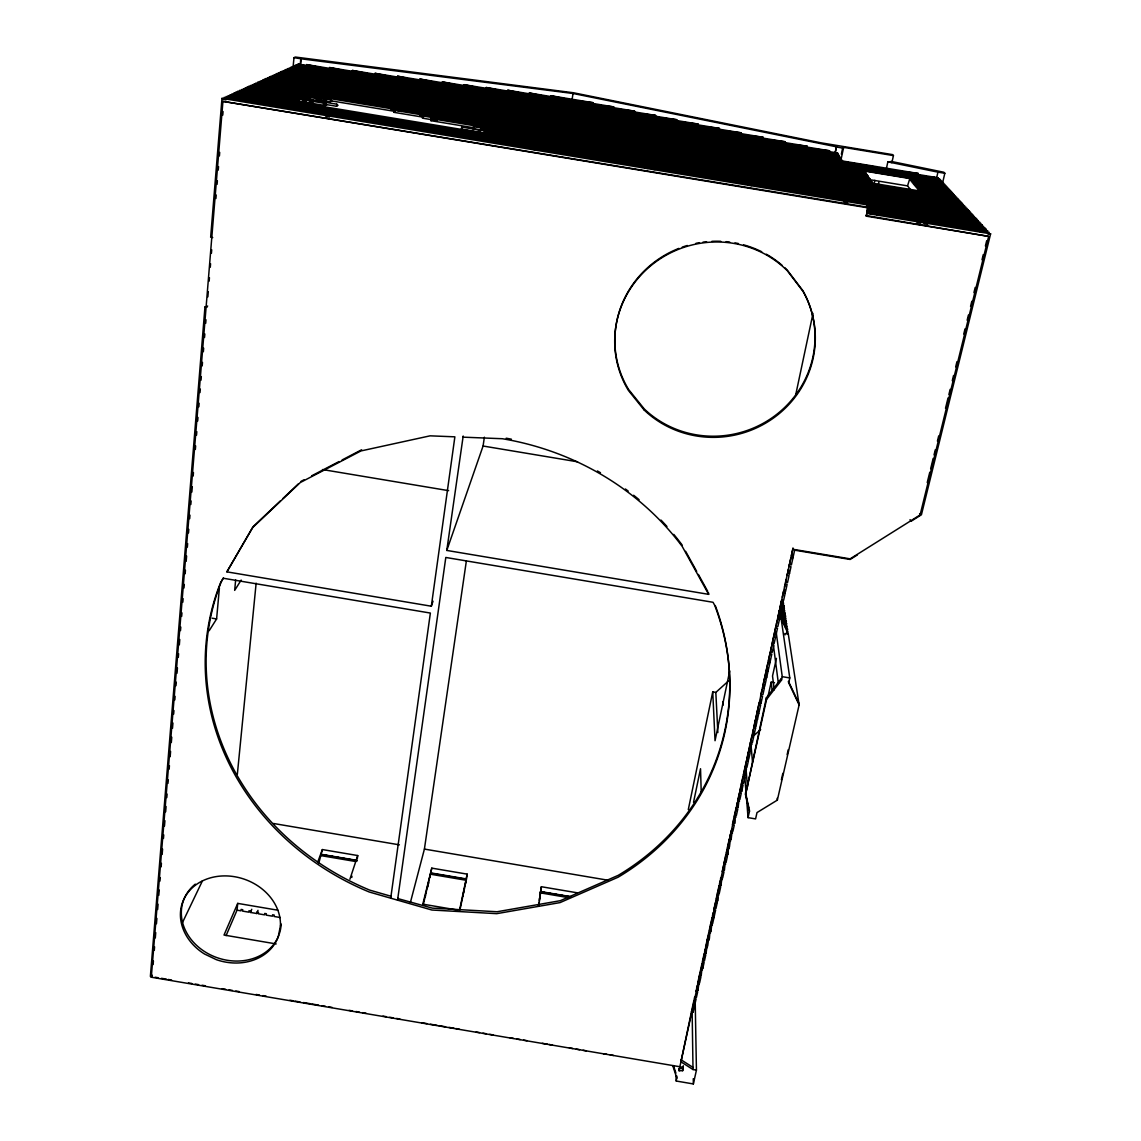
<?xml version="1.0" encoding="UTF-8"?>
<svg xmlns="http://www.w3.org/2000/svg" width="1141" height="1141" viewBox="0 0 1141 1141"><rect width="100%" height="100%" fill="white"/><g stroke="black" fill="none" stroke-linecap="round" stroke-linejoin="round"><path stroke-width="1.5" d="M207.662 306.03L204.966 306.972L150.384 976.411L152.124 976.71L152.238 975.241L151.297 977.209L683.259 1067.32L682.675 1070.686L678.995 1070.729L793.052 547.994L791.383 555.61L793.366 555.938L794.635 550.162L850.145 559.461L857.362 554.94M910.019 519.668L911.117 521.237L921.415 514.776L990.616 233.834L868.529 213.681L870.341 205.409L221.982 98.368L210.657 237.228L212.725 237.57M151.297 977.209L222.923 101.364L867.731 207.206L866.347 216.177L988.648 236.387L920.102 514.948L850.116 558.848L793.295 549.334M153.108 964.587L153.407 961.036M154.277 950.367L154.577 946.816M155.304 937.931L155.732 932.611M156.46 923.725L156.902 918.391M157.629 909.52L158.071 904.185M158.799 895.3L159.227 889.98M159.954 881.094L160.253 877.543M161.123 866.875L161.423 863.323M162.15 854.438L162.578 849.118M163.448 838.464L163.748 834.898M164.475 826.027L164.917 820.693M165.645 811.807L166.073 806.487M166.8 797.602L167.099 794.05M167.969 783.382L168.255 779.831M169.139 769.177L169.424 765.625M170.152 756.74L170.594 751.42M171.321 742.534L171.763 737.2M172.491 728.315L172.919 722.995M173.646 714.109L173.945 710.558M174.815 699.904L175.101 696.338M175.985 685.684L176.27 682.133M176.998 673.247L177.44 667.927M178.31 657.259L178.595 653.707M179.337 644.836L179.765 639.502M180.492 630.616L180.791 627.065M181.661 616.411L181.947 612.86M182.831 602.191L183.116 598.64M183.986 587.986L184.286 584.434M185.156 573.78L185.441 570.215M186.168 561.343L186.611 556.009M187.338 547.124L187.637 543.572M188.507 532.918L188.793 529.367M189.677 518.699L189.962 515.147M190.832 504.493L191.132 500.942M191.859 492.056L192.287 486.736M193.171 476.068L193.457 472.517M195.353 449.426L195.639 445.874M196.509 435.22L196.808 431.655M197.678 421L197.978 417.449M198.848 406.795L199.133 403.244M200.017 392.575L200.303 389.024M201.03 380.153L201.315 376.587M202.199 365.933L202.485 362.382M203.355 351.728L203.654 348.176M204.524 337.508L204.824 333.956M205.694 323.302L205.979 319.751M207.862 296.845L208.29 291.625M209.145 281.157L209.431 277.677M210.286 267.208L210.572 263.728M211.427 253.259L211.713 249.779M215.92 198.52L216.205 194.968M217.09 184.329L217.375 180.777M218.245 170.123L218.544 166.572M219.414 155.918L219.7 152.381M222.766 115.098L223.051 111.547M209.131 630.773L216.605 618.95L219.4 587.957M235.645 579.942L234.675 590.368L241.165 580.084M293.137 66.52L293.993 57.663L295.405 57.05L573.395 92.749L820.921 142.81L892.661 154.634L893.446 155.59L891.905 162.507L887.869 161.851L886.343 168.754L889.709 169.453M293.037 101.392L293.237 99.296L239.524 90.424L243.233 92.022M836.439 146.804L835.069 153.308L836.439 146.804L573.024 93.491L300.796 58.776L300.211 64.894L304.062 65.636M300.525 65.265L301.167 58.619M306.444 66.435L306.629 64.609L829.55 150.783L829.179 152.58M237.357 774.197L256.14 583.165M248.709 89.497L245.073 87.914L310.181 98.654L309.967 100.736L311.507 99.866L319.951 101.249L321.448 100.379L320.165 99.181L246.884 87.101L250.507 88.67M226.075 935.62L237.043 910.161L237.727 903.387L277.891 910.218M319.951 101.249L320.165 99.181M289.529 99.652L325.328 105.557L325.542 103.474L241.379 89.583L243.846 90.638M329.421 69.359L329.621 67.547L807.215 146.248L806.844 148.045M316.257 99.524L330.32 101.834L330.533 99.78L248.695 86.274L251.091 87.329M257.994 910.333L256.696 913.499L250.45 912.443L250.592 911.046L248.98 910.775L248.824 912.172L242.591 911.103L242.733 909.705L241.108 909.434L240.965 910.832L237.043 910.161M323.374 104.088L336.552 106.27L336.78 104.188L243.233 88.741L245.686 89.797M256.696 913.499L256.839 912.115L258.465 912.386L258.322 913.784L264.569 914.84L264.712 913.456L266.338 913.727L266.181 915.125L272.428 916.18L272.585 914.797L274.211 915.068L274.054 916.465L280.301 917.521M352.241 72.268L352.441 70.457L785.051 141.741L784.694 143.524M374.904 75.149L375.104 73.338L763.058 137.262L762.716 139.059M397.396 78.002L397.596 76.205L741.236 132.827L727.701 131.215M481.231 130.145L473.23 128.819L474.1 127.821L430.998 120.704L432.025 119.748L422.455 118.165L422.712 116.111L423.525 117.223L393.959 112.346L394.201 110.292L858.802 186.939L855.593 187.395M357.276 858.959L357.718 855.55L322.375 849.56L318.696 863.58M419.731 80.84L419.945 79.057L719.572 128.42L704.482 126.622M430.998 120.704L431.255 118.635L860.371 189.449L857.119 189.891L857.561 187.851M351.785 877.486L351.956 876.145M463.931 86.474L464.173 84.691L676.741 119.719L676.442 121.488M967.026 212.697L970.734 212.369L484.269 131.985L484.797 133.041L461.435 129.19L461.706 127.093L862.767 193.285M473.23 128.819L473.515 126.751L861.155 190.718L857.889 191.16L858.332 189.106M480.404 131.158L480.689 129.076L861.954 191.988M538.78 905.968L541.376 886.728L576.818 892.733M483.984 134.082L484.269 131.985M431.327 606.213L454.874 436.832L430.1 435.833L360.97 450.937L300.283 482.543L252.418 527.812L226.888 571.855L431.327 606.213L433.038 601.193M634.268 112.888L634.553 111.133L507.774 90.253L507.531 92.007L504.222 91.323M708.575 592.921L708.647 594.347L446.787 550.433L463.189 436.019M398.009 898.637L432.311 908.122L497.077 911.745L560.288 900.691L618.194 875.361A263.3 237.67 14.2 0 0 715.279 605.586M529.096 94.76L529.353 93.006L613.701 106.897L613.416 108.652M410.432 902.317L424.409 849.089L466.355 560.987M446.787 550.433L483.085 446.017L484.369 437.203M538.98 902.759L538.538 905.826L538.766 904.499M539.194 901.033L541.376 886.728M425.308 896.769L425.507 895.428M426.121 893.503L426.32 892.162M427.747 887.013L427.932 885.687M428.545 883.804L428.731 882.478M430.128 877.429L430.314 876.117M423.168 905.17L431.797 868.13L467.197 874.134L465.186 885.145M550.533 97.484L550.789 95.73L592.992 102.69L592.707 104.43M571.983 100.208L573.024 93.491M460.251 908.222L460.037 909.577L465.1 885.316M462.148 899.621L462.347 898.281M462.832 896.341L463.046 895.015M463.531 893.089L463.731 891.763M464.216 889.852L464.416 888.525M465.571 883.448L465.77 882.136M655.276 117.166L655.576 115.412L486.052 87.486L500.928 90.624M539.422 899.293L539.65 897.981M697.764 125.824L698.078 124.055L442.137 81.881L457.227 85.062M688.294 809.611L712.74 691.888L715.821 692.416L728.828 680.664M693.528 802.337L700.531 768.734L701.202 791.697M835.797 152.68L835.412 154.491L838.179 153.949L296.446 64.666M836.396 153.65L836.011 155.476L838.792 154.934L295.02 65.308L298.043 66.806M836.838 156.46L837.565 152.98L297.858 64.024L304.419 65.593M729.727 670.965L715.036 740.723L712.74 691.888M837.836 158.456L838.221 156.617M838.464 159.455L838.849 157.615M839.091 160.482L839.476 158.628M459.495 910.39L467.197 874.134M840.104 159.654L839.719 161.509L842.571 160.981M841.359 154.178L842.828 147.246L893.446 155.59M840.746 160.681L840.347 162.535L843.213 162.008L842.614 164.889M841.045 159.54L843.456 148.187L842.828 147.246M841.373 161.708L840.988 163.577L843.869 163.049M842.029 162.749L841.63 164.618L844.525 164.104L281.741 71.327M795.605 395.328L813.005 313.404M846.265 172.205L846.679 170.28M846.95 173.318L847.849 169.524L273.954 74.85L276.136 75.877M847.62 174.388L848.034 172.462M848.305 175.529L848.733 173.589M849.018 176.67L849.432 174.716M849.717 177.825L850.145 175.871M850.43 178.98L850.858 177.026M851.157 180.164L851.571 178.181M851.871 181.333L852.298 179.351M855.094 185.142L855.75 182.061L255.755 83.079M856.791 186.611L856.349 188.636L859.572 188.194L419.745 115.483M858.674 192.43L859.116 190.376M844.968 166.9L863.937 170.023L864.265 172.933L865.391 172.148L846.265 168.996M859.458 193.713L859.915 191.659M860.257 195.011L860.699 192.943M865.391 172.148L864.992 174.002L866.119 173.232L846.936 170.066M866.119 173.232L866.461 176.185L867.616 175.414L867.203 177.283L868.358 176.513L867.944 178.395L869.085 177.568L850.886 174.573M863.138 196.865L862.682 198.962L866.062 198.548M863.965 198.206L863.509 200.303L866.903 199.903M864.336 201.657L864.792 199.547M849.917 175.4L869.841 178.695L870.198 181.719L871.396 180.963L851.314 177.639M865.178 203.027L865.634 200.902M867.331 203.654L866.875 205.794L870.341 205.409M853.696 179.051L872.166 182.104L872.009 183.858M695.197 1000.828L696.438 1070.13L693.357 1083.95L676.256 1081.026L676.87 1076.077M696.438 1070.13L693.015 1069.545L680.935 1061.829L692.715 1005.92L694.484 1006.219L693.229 1011.939L691.46 1011.639M693.985 1000.115L693.043 1004.422L694.812 1004.736L696.081 998.988L694.298 998.675L694.627 997.191L696.409 997.491L697.679 991.729L695.896 991.415L696.224 989.917L698.007 990.231L699.191 980.903M696.538 988.477L697.165 985.582M701.986 963.575L701.03 967.967L702.827 968.267L704.111 962.419L702.314 962.12L704.268 953.191L706.065 953.505L707.249 944.063M704.596 951.722L705.238 948.77M713.125 912.786L712.469 915.781L714.28 916.095L715.607 910.09L713.781 909.776L715.45 902.189L717.261 902.502L715.949 908.521L714.123 908.222M716.12 899.108L716.776 896.084M719.472 883.819L720.142 880.766M722.838 868.415L723.522 865.349M726.246 852.898L726.917 849.803M729.67 837.266L730.354 834.142M733.121 821.506L733.806 818.368M736.601 805.632L737.3 802.465M740.11 789.629L740.809 786.434M748.995 749.095L749.708 745.843M752.589 732.65L753.317 729.37M755.841 717.803L756.569 714.494M762.074 689.378L760.591 696.124L762.516 696.438L761.047 703.098L759.136 702.77L756.925 712.84L758.836 713.168L757.396 719.771L755.485 719.443L753.673 727.73L755.57 728.058L754.13 734.604L752.233 734.291M765.04 675.843L765.782 672.477M770.646 650.27L771.387 646.861M776.308 624.384L777.064 620.932M782.284 597.142L782.897 594.361M784.523 586.945L785.136 584.135L787.105 584.463L785.564 591.48L783.596 591.152L783.197 592.963L785.165 593.291L783.639 600.266L781.671 599.938L779.759 608.695L781.713 609.023L783.239 602.077L781.271 601.749M786.149 579.5L785.536 582.324L787.504 582.652L789.044 575.606L787.076 575.278L787.475 573.452L789.444 573.78L790.998 566.72L789.03 566.392L790.67 558.876M787.789 572.04L788.402 569.216M866.347 216.177L868.201 205.052M868.743 207.305L869.471 204.011L224.007 97.456L226.617 98.525M874.077 183.801L874.833 180.321M699.419 975.313L701.216 975.612L702.357 964.53M708.889 936.633L707.691 946.074L705.894 945.775M707.52 938.316L709.331 938.615L710.458 927.419M710.814 923.326L712.626 923.625L713.938 917.649L712.127 917.335L709.16 930.828L710.971 931.142L712.155 921.686M715.792 900.62L717.618 900.934L718.787 891.378M718.944 894.872L717.119 894.573L719.13 885.345L720.969 885.658L722.139 876.003M722.31 879.554L720.47 879.255L720.812 877.671L722.652 877.971L723.993 871.852L722.153 871.539L722.51 869.955L724.35 870.269L725.505 860.614M725.69 864.122L723.85 863.808L725.904 854.452L727.744 854.766L728.914 845.096M730.611 837.209L729.456 846.964L727.616 846.651M729.113 848.576L727.259 848.262L729.327 838.82L731.181 839.134L732.337 829.379M732.551 832.901L730.696 832.588L731.053 830.962L732.907 831.276L734.276 825.014L732.422 824.701L732.779 823.075L734.633 823.388L735.788 813.633M736.016 817.113L734.148 816.799L736.259 807.215L738.127 807.528L739.268 797.673M739.753 791.226L741.636 791.54L743.033 785.165L741.151 784.851L742.919 776.779L744.802 777.092L743.39 783.51L741.522 783.182M746.3 765.468L745.173 775.438L743.29 775.11L746.471 760.562L748.368 760.876L746.941 767.337L745.059 767.009M748.268 752.404L750.15 752.718L748.738 759.193L746.842 758.879L748.639 750.721L750.521 751.035L751.648 741.208M763.971 684.557L764.356 688.037L762.887 694.712L760.976 694.398M764.285 679.266L766.21 679.594L764.741 686.297L762.816 685.969L764.67 677.526L766.595 677.854L768.078 671.108L767.651 667.585M769.519 659.113L769.947 662.607L768.463 669.368L766.524 669.04M778.904 616.097L779.403 619.549L777.891 626.438L775.937 626.109L774.04 634.767L775.98 635.095L777.492 628.22L775.552 627.892M792.353 554.355L792.966 557.792L791.398 564.881L789.429 564.553M783.254 609.251L783.995 605.857L782.17 601.949M682.675 1070.686L683.274 1065.737M783.639 611.79L784.38 608.395L781.942 603.147M878.256 185.056L879.012 181.619M745.529 794.735L766.367 697.807L781.271 678.51L781.485 680.122L766.552 699.447L745.529 794.735L749.466 811.308L748.054 817.626L755.584 818.91L756.996 812.577L777.349 800.112L799.114 704.924L788.303 634.068L780.102 616.497M784.409 616.924L785.165 613.516L782.098 606.926L780.487 607.568M784.808 619.534L785.564 616.111L782.484 609.494L780.872 610.15L782.869 612.075L785.964 618.707M768.007 696.438L771.173 682.161L774.482 682.717M776.422 658.371L772.528 676.014L774.24 689.82M785.607 624.755L786.363 621.346L781.1 610.036M786.791 632.67L787.561 629.219L780.202 613.43M781.485 680.122L782.255 676.67L776.237 632.613M799.114 704.924L788.759 682.946L789.786 677.939L780.187 612.161M910.803 189.991L907.551 185.883L910.09 177.639L943.707 183.173M910.09 177.639L909.677 179.465L910.989 178.723L944.734 184.286M910.989 178.723L910.575 180.563L911.901 179.822L945.775 185.412M911.901 179.822L911.474 181.676L912.814 180.934L946.816 186.539M912.814 180.934L912.386 182.788L913.727 182.047L947.871 187.666M913.727 182.047L913.313 183.901L914.654 183.173L948.927 188.821M914.654 183.173L914.241 185.042L915.595 184.3L949.997 189.976M915.595 184.3L915.168 186.183L916.494 185.398L951.023 191.089M917.863 175.272L918.277 173.475L286.277 69.273M916.494 185.398L916.066 187.281L917.45 186.539L952.122 192.259M781.371 779.816L782.854 773.313M787.133 754.615L788.26 749.666M917.45 186.539L917.022 188.436L918.405 187.695L953.206 193.442M918.405 187.695L917.977 189.606L919.375 188.864L954.318 194.64M919.375 188.864L918.933 190.775L920.345 190.048L955.431 195.838M942.452 183.501L944.834 173.275L937.945 172.148L936.69 177.554L938.216 177.811L284.765 69.958L287.917 71.469M927.234 482.572L929.787 472.217M930.642 468.751L933.181 458.397M934.037 454.945L935.306 449.754M937.431 441.125L938.701 435.948M945.504 408.307L948.043 397.952M948.898 394.501L950.168 389.323M952.293 380.68L953.562 375.503M955.687 366.874L956.957 361.683M963.76 334.056L965.029 328.879M967.154 320.236L968.424 315.059M970.549 306.43L971.818 301.238M973.943 292.609L975.213 287.432M982.016 259.791L983.285 254.614M985.41 245.985L986.68 240.808M431.797 868.13L422.798 904.157L457.755 910.09M398.066 898.267L397.553 900.149L445.803 557.464L713.039 602.291L714.737 605.372A263.813 238.055 14.2 0 1 618.094 877.215L560.074 902.588L496.734 913.656L431.854 910.019L369.171 891.977A263.813 238.055 14.2 0 1 220.47 582.937L223.194 578.23L430.371 613.059L390.721 898.181L391.249 896.313L369.741 890.123A263.3 237.67 14.2 0 1 221.368 581.568L223.422 578.031M349.902 879.255L357.718 855.55M317.626 862.396L322.375 849.56M250.45 912.443L251.762 909.277M237.727 903.387L224.007 935.05L276.179 943.935M181.704 924.167L202.442 880.838M226.888 571.855L253.273 526.529L280.386 500.885M461.435 129.19L462.347 128.177L461.706 127.093M282.968 498.446L298.471 483.784M754.044 735.446L760.676 729.584M393.959 112.346L395.128 111.419L394.201 110.292M863.937 170.023L863.281 170.494L909.306 178.082M868.672 179.465L869.841 178.695M870.968 182.86L872.166 182.104M336.552 106.27L337.993 105.357L336.78 104.188M330.32 101.834L331.76 100.964L395.128 111.419M325.328 105.557L326.854 104.658L325.542 103.474M301.053 481.345L304.091 479.762M311.693 475.797L339.077 461.535M342.086 459.966L361.611 449.782M782.869 612.075L781.628 613.102M837.565 152.98L835.326 153.079M842.272 165.687L845.196 165.16L280.201 72.011L283.41 73.537M854.837 186.168L858.032 185.712L250.478 85.475M861.869 197.635L865.22 197.222M866.019 204.41L869.471 204.011M955.302 199.875L958.811 199.49L856.021 182.531M956.429 201.116L959.966 200.73L854.994 183.416M957.57 202.356L961.121 201.986L855.736 184.6M958.725 203.611L962.291 203.241L856.378 185.769M961.079 204.752L963.46 204.524L857.119 186.967M965.828 209.944L968.267 209.702L860.072 191.859M965.814 211.37L969.493 211.028L860.842 193.1M969.493 213.938L971.975 213.709L235.745 92.136L238.255 93.205M973.259 218.031L975.783 217.831L229.954 94.76L233.791 96.357M973.259 219.528L977.081 219.215L227.986 95.644M975.812 220.826L978.379 220.627L866.276 202.114M978.422 223.665L981.018 223.465L869.613 205.08M978.436 225.205L982.358 224.92L868.7 206.15M982.415 228.015L985.054 227.843L868.601 208.603M982.444 229.583L986.423 229.312L869.456 210.001M983.799 231.081L987.806 230.81L868.558 211.114M987.906 234.005L990.616 233.834M682.66 1068.547L678.981 1068.589L679.195 1070.757M462.747 437.146L502.368 438.729A263.813 238.055 14.2 0 1 682.247 546.496L708.647 594.347M597.955 105.043L601.45 105.457M604.958 105.871L613.701 106.897M575.492 100.622L578.986 101.036M582.495 101.449L592.992 102.69M620.462 109.479L634.553 111.133M635.908 113.087L639.174 113.472M644.095 114.057L655.576 115.412M658.571 117.566L676.741 119.719M681.434 122.073L698.078 124.055M742.606 134.809L746.014 135.223M749.423 135.636L763.058 137.262M773.028 140.286L785.051 141.741M788.16 143.951L791.626 144.365M795.092 144.779L807.215 146.248M810.338 148.458L813.833 148.886M817.327 149.314L829.55 150.783M899.821 171.25L903.173 171.663M906.539 172.063L918.277 173.475M922.998 175.899L926.421 176.313M929.844 176.727L934.978 177.354M293.993 57.663L300.796 58.776M836.595 147.061L843.456 148.187M493.796 91.394L497.305 91.965M566.863 105.086L570.372 105.671M573.866 106.241L577.375 106.826M757.453 138.189L760.961 138.76M293.594 65.964L839.405 155.918M322.661 70.856L326.169 71.441M329.692 72.011L333.201 72.596M433.409 89.112L436.932 89.697M840.033 156.916L292.153 66.62L295.205 68.103M290.698 67.276L840.66 157.914M289.229 67.932L841.288 158.927M841.93 159.954L287.76 68.603L290.869 70.1M294.078 69.729L297.587 70.3M411.73 89.112L415.253 89.697M845.053 161.951L848.49 162.521M851.942 163.077L855.379 163.648M858.816 164.218L862.254 164.789M865.691 165.359L869.142 165.916M872.58 166.486L876.017 167.057M879.454 167.627L882.892 168.183M283.268 70.642L939.671 178.809M843.156 163.819L940.669 179.893M842.044 164.546L941.667 180.977M844.426 165.873L942.68 182.075M278.661 72.724L845.809 166.272M878.285 172.419L881.779 172.99M846.479 167.342L277.106 73.423L280.344 74.949M845.609 167.941L910.632 178.681M275.537 74.136L847.164 168.426M848.533 170.622L272.357 75.577L275.651 77.103M847.592 171.136L866.86 174.316M270.745 76.304L849.232 171.735M848.262 172.22L867.616 175.414M849.945 172.776L269.19 77.003L271.373 78.044M850.23 173.518L868.358 176.513M850.644 173.903L267.565 77.745L270.916 79.285M851.357 175.044L265.91 78.487L268.164 79.513M852.07 176.185L264.256 79.228L266.523 80.269M852.284 176.798L907.551 185.883M852.798 177.34L262.587 79.998L265.996 81.539M853.525 178.509L260.89 80.754L263.186 81.795M854.267 179.679L259.192 81.524L261.503 82.566M854.68 180.249L956.543 197.051M855.008 180.863L257.481 82.295L260.961 83.864M877.172 184.714L880.61 185.27M892.661 187.267L896.099 187.837M899.55 188.393L902.987 188.964M906.425 189.534L909.876 190.105M913.313 190.675L916.765 191.246M853.554 181.091L957.67 198.263M306.687 91.408L310.209 91.979M856.506 183.273L254.015 83.878L256.354 84.919M348.932 100.522L352.441 101.093M355.963 101.677L359.472 102.262M459.652 118.778L463.175 119.363M563.354 135.893L566.863 136.464M570.372 137.048L573.894 137.633M674.074 154.163L677.583 154.734M784.794 172.419L788.317 173.004M857.262 184.485L252.247 84.662L255.798 86.231M280.401 91.394L283.909 91.965M287.432 92.549L290.941 93.134M391.078 109.65L394.586 110.235M398.095 110.805L401.618 111.39M501.74 127.906L505.249 128.491M508.772 129.061L512.28 129.646M612.417 146.162L615.926 146.747M914.825 196.366L918.334 196.951M323.117 99.538L326.583 100.108M857.875 188.179L964.658 205.794M481.345 126.765L484.854 127.336M598.754 146.134L602.263 146.718M866.946 190.633L870.426 191.203M873.92 191.774L877.4 192.358M858.631 189.406L965.842 207.091M433.794 120.033L437.303 120.618M859.301 190.618L967.055 208.389M915.966 200.916L919.489 201.501M922.998 202.071L926.506 202.656M295.533 99.495L299.013 100.066M302.493 100.65L305.973 101.221M309.453 101.791L312.934 102.362M915.966 202.028L919.432 202.599M922.912 203.169L926.392 203.74M488.305 133.625L491.828 134.21M598.84 151.867L602.348 152.452M605.857 153.022L609.365 153.607M716.391 171.264L719.9 171.849M723.408 172.419L726.917 173.004M826.925 189.506L830.434 190.091M833.943 190.661L837.451 191.246M384.317 117.637L387.812 118.208M391.306 118.792L394.8 119.363M398.309 119.948L401.803 120.518M888.554 200.887L892.02 201.458M895.485 202.043L898.951 202.613M902.417 203.184L905.883 203.754M973.244 215.079L233.834 93.006L236.358 94.075M300.924 105.043L304.433 105.628M411.701 123.328L415.224 123.913M418.733 124.497L422.256 125.082M515.447 140.457L518.97 141.042M231.894 93.876L974.514 216.448M314.745 108.523L318.253 109.108M425.379 126.779L428.902 127.364M888.625 203.212L892.119 203.783M895.614 204.367L899.108 204.938M902.602 205.523L906.097 206.093M376.273 119.876L379.782 120.461M487.079 138.175L490.601 138.76M494.124 139.33L497.633 139.915M590.867 155.304L594.375 155.889M922.855 210.03L926.378 210.614M929.886 211.185L933.395 211.77M936.904 212.34L940.412 212.925M915.981 210.072L919.446 210.643M922.926 211.213L926.392 211.798M929.858 212.369L933.338 212.939M279.288 105.086L282.797 105.671M286.32 106.241L289.828 106.826M389.98 123.356L393.488 123.941M868.601 202.627L226.004 96.543L228.599 97.613M957.099 218.045L960.594 218.63M964.074 219.2L967.568 219.771M472.074 138.132L475.583 138.717M589.655 157.544L593.163 158.128M596.672 158.699L600.18 159.284M707.235 176.955L710.743 177.54M714.252 178.11L717.76 178.695M817.797 195.211L821.306 195.781M824.815 196.366L828.323 196.951M831.832 197.521L835.34 198.106M867.032 203.44L979.691 222.039M533.788 149.557L537.297 150.141M644.537 167.841L648.045 168.426M651.568 168.996L655.077 169.581M748.239 184.956L751.762 185.541M956.03 220.284L959.538 220.855M326.026 116.496L329.535 117.081M844.04 202.028L847.549 202.613M962.776 222.609L966.256 223.194M969.736 223.764L973.216 224.335M869.556 207.519L983.699 226.374M222.923 101.364L868.158 207.89M927.333 217.988L930.828 218.573M934.322 219.143L937.816 219.728M941.311 220.299L944.805 220.883M948.299 221.454L951.808 222.039M954.775 223.764L958.283 224.349M870.369 212.34L873.863 212.925M877.358 213.495L880.838 214.066M867.659 212.24L989.204 232.322M869.485 213.467L872.993 214.052M876.502 214.636L879.996 215.207M979.919 231.709L983.428 232.293M917.136 222.623L920.602 223.194M924.082 223.779L927.547 224.349M865.919 215.464L988.648 236.387M204.966 306.972L207.006 307.314M483.085 446.017L577.517 461.791M322.518 469.55L448.641 490.659M790.984 557.45L792.966 557.792M777.449 619.221L779.403 619.549M788.303 634.068L784.88 633.497L785.079 634.881M771.758 645.15L773.698 645.478L772.215 652.295L770.275 651.967L768.392 660.525L770.332 660.853L771.815 654.064L769.89 653.736M769.947 662.607L768.007 662.279L766.153 670.794L768.078 671.108M782.255 676.67L789.786 677.939M788.659 682.931L788.431 681.32L798.857 703.27M762.445 687.709L764.356 688.037M758.765 704.496L760.676 704.824L759.221 711.456L757.31 711.128M212.183 618.208L216.605 618.95M755.114 721.155L757.011 721.483L755.941 726.346L754.044 726.033M750.436 742.52L752.333 742.834L753.759 736.302L751.862 735.988L750.065 744.203L751.948 744.531M744.702 768.692L746.585 769.005M737.999 799.242L739.867 799.556L741.265 793.195L739.397 792.881L737.642 800.882L739.511 801.196M735.888 808.855L737.756 809.169L736.373 815.473L734.519 815.159M728.971 840.432L730.825 840.746M725.548 856.05L727.402 856.363L726.047 862.525L724.207 862.211M718.787 886.928L720.613 887.227L719.286 893.303L717.461 893.004M273.412 823.474L399.393 844.839M424.409 849.089L608.338 880.282M320.921 854.267L356.035 860.228M431.54 873.036L466.669 878.998M540.42 891.52L570.272 896.584M431.027 873.321L466.369 879.326M320.707 855.579L355.807 861.541M431.241 874.348L466.341 880.296M540.021 892.804L568.104 897.568M710.472 924.866L712.284 925.18M710.643 932.682L708.832 932.368L705.552 947.301L707.363 947.601M707.192 939.856L709.003 940.155M703.926 954.717L705.737 955.031L704.439 960.907L702.642 960.594M702.485 969.793L700.702 969.479L697.821 982.629L699.604 982.943L700.874 977.124L699.091 976.824M697.493 984.141L699.276 984.441M155.09 977.224L158.057 977.723M161.466 978.308L166.5 979.163M168.24 979.463L171.592 980.033M188.479 982.914L191.831 983.485M195.239 984.07L198.605 984.64M202.014 985.225L205.366 985.795M222.267 988.677L225.618 989.261M229.041 989.846L232.393 990.417M235.816 991.001L239.168 991.572M256.069 994.453L259.421 995.023M262.844 995.608L266.195 996.179M289.885 1000.229L293.237 1000.8M294.991 1001.099L300.026 1001.955M303.449 1002.54L310.152 1003.681M311.907 1003.98L318.624 1005.135M322.033 1005.72L325.399 1006.291M328.822 1006.875L332.174 1007.446M349.103 1010.327L352.455 1010.912M355.878 1011.497L359.244 1012.067M362.667 1012.652L366.033 1013.222M382.962 1016.118L386.314 1016.688M389.751 1017.273L393.103 1017.843M396.526 1018.428L399.892 1018.999M421.942 1022.764L426.976 1023.634M430.414 1024.219L437.131 1025.36M438.886 1025.659L445.603 1026.8M449.041 1027.385L454.075 1028.255M455.83 1028.554L459.195 1029.125M476.139 1032.02L479.505 1032.591M482.928 1033.176L486.294 1033.746M489.731 1034.331L493.097 1034.916M510.056 1037.811L513.421 1038.381M516.844 1038.966L520.21 1039.537M523.648 1040.121L527.014 1040.706M542.289 1043.316L547.352 1044.172M549.092 1044.471L552.458 1045.042M569.43 1047.937L572.796 1048.522M576.234 1049.107L579.599 1049.677M583.037 1050.262L586.403 1050.832M603.389 1053.742L606.755 1054.313M610.193 1054.897L613.558 1055.468M887.869 161.851L937.945 172.148M306.629 64.609L316.399 66.649M319.651 67.319L322.917 68.004M419.945 79.057L436.846 82.608M397.596 76.205L406.11 77.987M409.519 78.7L412.928 79.414M375.104 73.338L392.247 76.932M352.441 70.457L367.987 73.694M329.621 67.547L341.801 70.086M550.789 95.73L570.357 99.866M529.353 93.006L545.64 96.443M507.774 90.253L520.895 93.02M464.173 84.691L475.826 87.144M479.149 87.843L482.486 88.556M221.982 98.368L225.932 99.98M233.163 94.418L235.716 95.473M241.379 92.877L237.642 91.28L309.339 103.118L310.709 104.316M680.935 1059.704L692.986 1067.406M293.237 99.296L294.678 100.508M310.181 98.654L311.507 99.866M330.533 99.78L331.76 100.964M944.834 173.275L943.835 172.234L891.007 161.38L891.905 162.507M781.827 603.546L783.995 605.857M782.968 611.148L785.165 613.516M783.354 613.715L785.564 616.111M784.138 618.907L786.363 621.346M784.523 621.545L786.762 623.984L780.915 611.433M785.308 626.737L787.561 629.219M431.255 118.635L432.025 119.748M685.627 551.317L696.68 571.356M698.378 574.436L707.734 591.38M473.515 126.751L474.1 127.821M782.327 605.686L784.766 610.948M780.544 612.375L787.147 626.537M779.845 614.5L787.975 631.914M782.398 600.736L783.61 603.347M919.603 513.65L920.102 514.948M673.447 1065.608L675.9 1073.096M672.948 1066.25L676.87 1078.231M745.387 792.938L748.924 807.828M788.859 570.286L789.444 573.78M784.623 589.84L785.165 593.291M773.127 643.053L778.362 683.217M771.173 682.161L772.229 690.847M766.196 674.417L766.595 677.854M766.367 697.807L766.552 699.447M777.149 798.301L777.349 800.112M760.676 699.576L761.047 703.098M758.494 709.716L758.836 713.168M757.039 716.291L757.396 719.771M755.228 724.506L755.57 728.058M753.83 731.324L754.13 734.604M751.106 746.228L752.504 761.931M750.236 747.683L750.521 751.035M748.082 757.496L748.368 760.876M745.8 765.953L747.483 786.848M749.323 809.482L749.466 811.308M744.531 773.641L748.054 817.626M741.379 788.046L741.636 791.54M737.87 803.977L738.127 807.528M734.419 819.894L734.633 823.388M730.868 833.829L731.181 839.134M722.838 701.758L723.037 705.252M727.559 851.272L727.744 854.766M715.821 692.416L717.86 732.551M724.164 866.732L724.35 870.269M720.798 882.178L720.969 885.658M717.461 897.411L717.618 900.934M717.119 898.98L717.261 902.502M714.152 912.529L714.28 916.095M713.81 914.084L713.938 917.649M710.857 927.633L710.971 931.142M709.16 933.338L709.331 938.615M705.965 949.94L706.065 953.505M702.728 964.773L702.827 968.267M701.13 972.089L701.216 975.612M697.893 984.897L698.007 990.231M694.755 1001.227L694.812 1004.736M694.398 1000.957L694.484 1006.219M693.143 1006.69L693.229 1011.939M693.272 1078.701L693.357 1083.95M692.145 1011.782L693.015 1069.545M676.256 1075.792L676.256 1081.026M506.19 438.201A263.3 237.67 14.2 0 1 511.396 439.185M597.399 470.962A263.3 237.67 14.2 0 1 600.466 472.716M625.396 489.004A263.3 237.67 14.2 0 1 628.178 491.058M633.626 495.251A263.3 237.67 14.2 0 1 639.088 499.687M660.996 520.082A263.3 237.67 14.2 0 1 666.957 526.5M673.76 534.387A263.3 237.67 14.2 0 1 682.232 545.156M678.895 248.381A100.351 97.242 -16.8 0 0 628.548 389.423L644.28 408.977A100.351 97.242 -16.8 0 0 774.924 415.738A100.351 97.242 -16.8 0 0 802.836 290.627L787.176 270.032A100.351 97.242 -16.8 0 0 784.68 267.636M682.247 247.126A100.351 97.242 -16.8 0 1 687.324 245.486M695.939 243.333A100.351 97.242 -16.8 0 1 699.462 242.676M702.999 242.134A100.351 97.242 -16.8 0 1 706.564 241.721M711.913 241.336A100.351 97.242 -16.8 0 1 720.755 241.307M726.104 241.664A100.351 97.242 -16.8 0 1 729.67 242.049M734.961 242.876A100.351 97.242 -16.8 0 1 738.441 243.561M743.561 244.83A100.351 97.242 -16.8 0 1 761.717 251.762M766.353 254.215A100.351 97.242 -16.8 0 1 782.084 265.311M278.974 934.878A50.76 42.531 19.2 0 1 205.879 952.378A50.76 42.531 19.2 0 1 195.296 884.132M281.157 923.968A50.76 42.531 19.2 0 1 279.488 933.395M280.429 925.864L278.247 936.804A50.86 42.588 19.2 0 1 216.291 959.638L204.467 953.976A50.86 42.588 19.2 0 1 183.915 899.094A50.86 42.588 19.2 0 1 240.708 878.071A50.86 42.588 19.2 0 1 280.429 925.864M773.655 636.55L772.157 643.381L774.097 643.709L775.595 636.863L773.655 636.55M779.36 610.492L777.834 617.424L779.788 617.752L781.314 610.82L779.36 610.492M570.828 896.954L540.463 891.891L570.828 896.94M357.047 860.756L321.748 854.666L357.047 860.756M644.209 410.061L628.449 390.479A100.565 97.427 -16.6 0 1 654.549 262.758A100.565 97.427 -16.6 0 1 787.418 270.845L803.107 291.497A100.565 97.427 -16.6 0 1 775.138 416.836A100.565 97.427 -16.6 0 1 644.209 410.061"/></g></svg>
